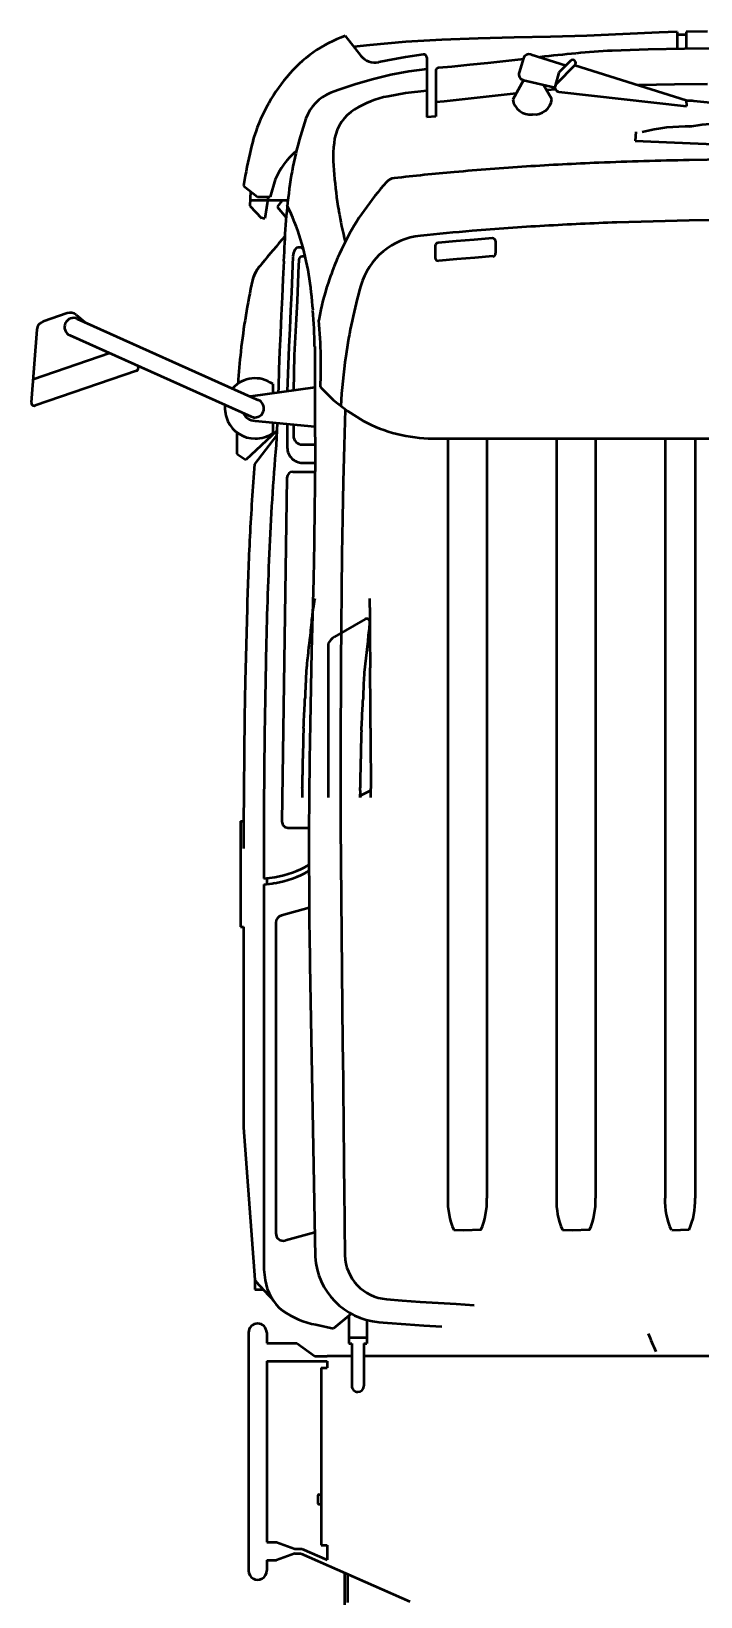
# Model space of a CAD drawing. Header units: millimetres. Extents: x 6561 to 120951, y 30990 to 83596.
# Drawn here: x 35008 to 35562, y 40950 to 42248 of the extents above; entities that cross this region are included whole.
import ezdxf

# ---------------------------------------------------------------- set-up
doc = ezdxf.new("R2010")
doc.units = ezdxf.units.MM
doc.layers.add('Diagramm-AM_2', color=152, linetype='Continuous', lineweight=50)
doc.layers.add('Gebäude-AM_0', color=7, linetype='Continuous', lineweight=50)

# ---------------------------------------------------------------- blocks, each defined once
blk = doc.blocks.new('Kipper DS')
at = {"layer": 'Diagramm-AM_2', "ltscale": 0.3}
for p, q in [((-167930.9, -2735516.8), (-167904.1, -2734866.5)), ((-167437.4, -2735852.4), (-167437.4, -2734917.5)), ((-167997, -2735419.7), (-167973.3, -2735174.3)), ((-165917.4, -2735966.5), (-165917.4, -2735180.6)), ((-167800.2, -2735337.5), (-167798.9, -2735427.4)), ((-168084.2, -2735375.2), (-168083.3, -2735435.2)), ((-167899.9, -2735367.4), (-167898.9, -2735427.4)), ((-168112.4, -2735397.4), (-168111.8, -2735432.4)), ((-168024.9, -2735397.4), (-168024.3, -2735451.6)), ((-168111.8, -2735432.4), (-168083.4, -2735432.4)), ((-168107, -2735447.4), (-168107, -2735432.4)), ((-168083.3, -2735435.2), (-168082.5, -2735495.2)), ((-168056.6, -2735616.8), (-167998.4, -2735432.3)), ((-168012.4, -2735643.2), (-167988.4, -2735432.2)), ((-167998.4, -2735432.3), (-167988.4, -2735432.2)), ((-167997.2, -2735424.9), (-167997.1, -2735432.3)), ((-167798.9, -2735427.4), (-167797.5, -2735487.4)), ((-167437.4, -2735417.5), (-166178.4, -2735417.5)), ((-166125.2, -2735456.3), (-166126.4, -2735427.3)), ((-168111.5, -2735447.4), (-168110.7, -2735477.3)), ((-168111.5, -2735447.4), (-168083.2, -2735447.4)), ((-168024.3, -2735451.6), (-168023.4, -2735511.6)), ((-168110.7, -2735477.3), (-168108, -2735537.3)), ((-167797.5, -2735487.4), (-167795.7, -2735547.4)), ((-167437.4, -2735467.5), (-166178.4, -2735467.5)), ((-168082.5, -2735495.2), (-168080.3, -2735555.2)), ((-167945.9, -2735516.1), (-167930.9, -2735516.8)), ((-168108, -2735537.3), (-168104.9, -2735597.2)), ((-167437.4, -2735582.5), (-166178.4, -2735582.5)), ((-166125.2, -2735621.3), (-166126.4, -2735592.3)), ((-168104.9, -2735597.2), (-168103.1, -2735657.2)), ((-168056.6, -2735616.8), (-168025.1, -2735647.7)), ((-168074.2, -2735689.5), (-168055.9, -2735631.5)), ((-168063.6, -2735624), (-168044, -2735643.2)), ((-168044, -2735643.2), (-168022, -2735649.6)), ((-166125.9, -2735637.5), (-166125.2, -2735621.3)), ((-168103.1, -2735657.2), (-168102.1, -2735717.2)), ((-168031.7, -2735702.2), (-168019.1, -2735649.8)), ((-168023.6, -2735668.7), (-168000.2, -2735654.9)), ((-168016.1, -2735648.9), (-168014.7, -2735663.4)), ((-167437.4, -2735647.5), (-166178.4, -2735647.5)), ((-168102.1, -2735717.2), (-168100.6, -2735777.1)), ((-168067.7, -2735702.1), (-168044.4, -2735709.4)), ((-168066.5, -2735701.5), (-168063, -2735731.3)), ((-168031.6, -2735701.8), (-167999.6, -2735719.9)), ((-168009.5, -2735714.3), (-168006.1, -2735744.2)), ((-168063, -2735731.3), (-168059.7, -2735761.2)), ((-168006.1, -2735744.2), (-168002.6, -2735773.9)), ((-167764.5, -2735748.2), (-167744.5, -2735748.2)), ((-168059.7, -2735761.2), (-168056.7, -2735791)), ((-168002.6, -2735773.9), (-167999.2, -2735803.8)), ((-167769.5, -2735753.6), (-167767.1, -2735783.5)), ((-167739.6, -2735752.8), (-167737.2, -2735782.7)), ((-167437.4, -2735762.5), (-166178.4, -2735762.5)), ((-166125.2, -2735801.3), (-166126.4, -2735772.3)), ((-168100.6, -2735777.1), (-168098.4, -2735837.1)), ((-168056.7, -2735791), (-168053.8, -2735820.9)), ((-167767.1, -2735783.5), (-167764.6, -2735813.4)), ((-167737.2, -2735782.7), (-167734.7, -2735812.6)), ((-166125.9, -2735817.5), (-166125.2, -2735801.3)), ((-166003.1, -2735813.4), (-166001.4, -2735783.5)), ((-168053.8, -2735820.9), (-168051.8, -2735842.8)), ((-167999.2, -2735803.8), (-167996.1, -2735833.6)), ((-167764.6, -2735813.4), (-167762.1, -2735843.3)), ((-167734.7, -2735812.6), (-167732.1, -2735842.5)), ((-167437.4, -2735827.5), (-166178.4, -2735827.5)), ((-166004.9, -2735843.4), (-166003.1, -2735813.4)), ((-168098.4, -2735837.1), (-168094.9, -2735897)), ((-168046.8, -2735847.4), (-167971.1, -2735847.4)), ((-167996.1, -2735833.6), (-167994.8, -2735847.4)), ((-167971.1, -2735847.4), (-167970, -2735862.4)), ((-167757.1, -2735848.2), (-167737.1, -2735848.2)), ((-166006.9, -2735873.3), (-166004.9, -2735843.4)), ((-165967.5, -2735867.3), (-165965.6, -2735837.4)), ((-168074.3, -2735868), (-168069.9, -2735897.6)), ((-168069.3, -2735862.4), (-167970, -2735862.4)), ((-168049.9, -2735862.4), (-168045.8, -2735892.1)), ((-168014.1, -2735862.4), (-168009.9, -2735897.4)), ((-166009, -2735903.2), (-166006.9, -2735873.3)), ((-165969.7, -2735897.2), (-165967.5, -2735867.3)), ((-168094.9, -2735897), (-168089.7, -2735956.8)), ((-168069.9, -2735897.6), (-168064.2, -2735927.1)), ((-168045.8, -2735892.1), (-168040.3, -2735921.6)), ((-168009.9, -2735897.4), (-168004.7, -2735926.5)), ((-166011, -2735929), (-166009, -2735903.2)), ((-165972, -2735927.1), (-165969.7, -2735897.2)), ((-165589.4, -2736071), (-165510, -2735890.5)), ((-168064.2, -2735927.1), (-168061.1, -2735941.8)), ((-168040.3, -2735921.6), (-168033.4, -2735950.8)), ((-165973.2, -2735941.8), (-165972, -2735927.1)), ((-168089.7, -2735956.8), (-168086.7, -2735983.1)), ((-168033.4, -2735950.8), (-168025.1, -2735979.6)), ((-167157.4, -2735956.5), (-167172.4, -2735956.4)), ((-166842.4, -2735954.9), (-166857.4, -2735955)), ((-166854.4, -2735955), (-166846.6, -2735970.3)), ((-168104.9, -2735997.4), (-168072, -2735971.6)), ((-168025.1, -2735979.6), (-168015.5, -2736008)), ((-167482.7, -2735993.1), (-167466.9, -2735967.6)), ((-167138.2, -2735964.3), (-167108.9, -2736015)), ((-167097, -2735960.6), (-167049.5, -2735965.8)), ((-166854.2, -2735972.6), (-166842.7, -2735973)), ((-165976.5, -2735961.5), (-165947.4, -2735961.5)), ((-165947.4, -2735961.5), (-165937.4, -2735961.5)), ((-165947.4, -2735991.5), (-165947.4, -2735961.5)), ((-165937.4, -2735966.5), (-165937.4, -2735961.5)), ((-165937.4, -2735966.5), (-165867.4, -2735966.5)), ((-168015.5, -2736008), (-168010.3, -2736021.7)), ((-167501.3, -2736016.6), (-167482.7, -2735993.1)), ((-167485.7, -2735997.3), (-167425.8, -2735999.4)), ((-167425.8, -2735999.4), (-167365.8, -2736000.9)), ((-167365.8, -2736000.9), (-167305.8, -2736002)), ((-167305.8, -2736002), (-167245.8, -2736002.9)), ((-167245.8, -2736002.9), (-167185.8, -2736003.7)), ((-167185.8, -2736003.7), (-167125.8, -2736004.3)), ((-167125.8, -2736004.3), (-167065.8, -2736004.7)), ((-167065.8, -2736004.7), (-166915.8, -2736005.3)), ((-166915.8, -2736005.3), (-166795.8, -2736005)), ((-166795.8, -2736005), (-166675.8, -2736004.2)), ((-166675.8, -2736004.2), (-166555.8, -2736002.9)), ((-166555.8, -2736002.9), (-166435.8, -2736001.7)), ((-166435.8, -2736001.7), (-166405.8, -2736001.3)), ((-166405.8, -2736001.3), (-166375.8, -2736001)), ((-166375.8, -2736001), (-166345.8, -2736000.7)), ((-166345.8, -2736000.7), (-166315.8, -2736000.4)), ((-166315.8, -2736000.4), (-166285.8, -2736000.1)), ((-166285.8, -2736000.1), (-166255.8, -2735999.8)), ((-166255.8, -2735999.8), (-166225.8, -2735999.5)), ((-166225.8, -2735999.5), (-166195.8, -2735999.1)), ((-166195.8, -2735999.1), (-166135.8, -2735998.5)), ((-166135.8, -2735998.5), (-166083.9, -2735998)), ((-165986.9, -2735987.5), (-165962.4, -2736016.7)), ((-165983.5, -2735991.5), (-165947.4, -2735991.5)), ((-165947.4, -2735991.5), (-165937.4, -2735991.5)), ((-165937.4, -2735986.5), (-165867.4, -2735986.5)), ((-165937.4, -2735991.5), (-165937.4, -2735986.5)), ((-165917.4, -2736027.5), (-165917.4, -2735986.5)), ((-165557.5, -2735998.5), (-164748.3, -2735998.6)), ((-165555.3, -2735993.5), (-165508.4, -2735993.5)), ((-167522.4, -2736037.9), (-167501.3, -2736016.6)), ((-167097.6, -2736025.5), (-166842.4, -2736025.5)), ((-165969, -2736046), (-165962.4, -2736016.7)), ((-165917.4, -2736027.5), (-165916.4, -2736027.5)), ((-165916.4, -2736047.5), (-165916.4, -2736027.5)), ((-165908.4, -2736027.5), (-165897.4, -2736027.5)), ((-165908.4, -2736127.5), (-165908.4, -2736027.5)), ((-165897.4, -2736037.5), (-165897.4, -2736027.5)), ((-165603.4, -2736037.5), (-165603.4, -2736027.5)), ((-165603.4, -2736027.5), (-165579, -2736027.5)), ((-165597.4, -2736069.4), (-165579, -2736027.5)), ((-167651.6, -2736037.7), (-167633.7, -2736041.1)), ((-167590.1, -2736048), (-167530.1, -2736047.5)), ((-167530.1, -2736047.5), (-167470.1, -2736047.5)), ((-167523.4, -2736038.6), (-167522.4, -2736037.9)), ((-167522.4, -2736047.5), (-167507.2, -2736154.2)), ((-167470.1, -2736047.5), (-167410.1, -2736047.4)), ((-167466.9, -2736146.6), (-167457.4, -2736047.5)), ((-167427.4, -2736068.3), (-167427.4, -2736047.4)), ((-167410.1, -2736047.4), (-167354.8, -2736048)), ((-167397.4, -2736068.3), (-167397.4, -2736047.5)), ((-167382.4, -2736084), (-167382.4, -2736047.7)), ((-167354.8, -2736048), (-167324.8, -2736048.4)), ((-167324.8, -2736048.4), (-167264.8, -2736049.1)), ((-167264.8, -2736049.1), (-167204.9, -2736049.9)), ((-167204.9, -2736049.9), (-167144.9, -2736051.6)), ((-167144.9, -2736051.6), (-167084.9, -2736053.1)), ((-167084.9, -2736053.1), (-167024.9, -2736054.5)), ((-167024.9, -2736054.5), (-166964.9, -2736055.6)), ((-166964.9, -2736055.6), (-166904.9, -2736056.5)), ((-166904.9, -2736056.5), (-166844.9, -2736057.1)), ((-166844.9, -2736057.1), (-166784.9, -2736057.5)), ((-166792.4, -2736092.2), (-166792.4, -2736057.4)), ((-166784.9, -2736057.5), (-166754.9, -2736057.5)), ((-166758.2, -2736057.5), (-166728.2, -2736057.5)), ((-166728.2, -2736057.5), (-166698.2, -2736057.3)), ((-166698.2, -2736057.3), (-166668.2, -2736057.1)), ((-166668.2, -2736057.1), (-166638.2, -2736056.9)), ((-166659.5, -2736057.1), (-166647.2, -2736103.1)), ((-166638.2, -2736056.9), (-166608.2, -2736056.5)), ((-166608.2, -2736056.5), (-166578.2, -2736056)), ((-166578.2, -2736056), (-166565.3, -2736055.8)), ((-166565.3, -2736055.8), (-166081.2, -2736047.1)), ((-166121.4, -2736047.9), (-166108.3, -2736096.6)), ((-165938.4, -2736077.5), (-165916.4, -2736047.5)), ((-165897.4, -2736037.5), (-165603.4, -2736037.5)), ((-165687.4, -2736040.8), (-165687.4, -2736037.5)), ((-165685.4, -2736042.8), (-165679.4, -2736042.8)), ((-165679.4, -2736042.8), (-165673.4, -2736042.8)), ((-165671.4, -2736040.8), (-165671.4, -2736038.8)), ((-167739.5, -2736084), (-167709.6, -2736085.2)), ((-167731.6, -2736074.1), (-167725.4, -2736074.6)), ((-167725.4, -2736074.6), (-167695.4, -2736075.8)), ((-167709.6, -2736085.2), (-167679.6, -2736086.5)), ((-167695.4, -2736075.8), (-167665.5, -2736077.1)), ((-167679.6, -2736086.5), (-167649.6, -2736087.9)), ((-167665.5, -2736077.1), (-167635.5, -2736078.6)), ((-167649.6, -2736087.9), (-167619.7, -2736089.4)), ((-167635.5, -2736078.6), (-167605.5, -2736080.2)), ((-167605.5, -2736080.2), (-167575.6, -2736081.7)), ((-167575.6, -2736081.7), (-167545.6, -2736082.8)), ((-167545.6, -2736082.8), (-167517.3, -2736083.3)), ((-167460.8, -2736083.3), (-167442.4, -2736083.3)), ((-166857.4, -2736068.5), (-166842.4, -2736068.5)), ((-165938.4, -2736127.5), (-165938.4, -2736077.5)), ((-165608.4, -2736111), (-165597.4, -2736081)), ((-165597.4, -2736081), (-165597.4, -2736069.4)), ((-165589.4, -2736081), (-165589.4, -2736071)), ((-165589.4, -2736081), (-165578.4, -2736111)), ((-167866.6, -2736113.4), (-167838.1, -2736121.6)), ((-167832.4, -2736154.5), (-167832.4, -2736092.5)), ((-167831.8, -2736102), (-167821.8, -2736110)), ((-167821.8, -2736110), (-167804, -2736095.3)), ((-167731.7, -2736099.3), (-167701.7, -2736100.5)), ((-167701.7, -2736100.5), (-167671.8, -2736101.8)), ((-167671.8, -2736101.8), (-167641.8, -2736103.3)), ((-167641.8, -2736103.3), (-167611.8, -2736104.8)), ((-167619.7, -2736089.4), (-167589.7, -2736091)), ((-167611.8, -2736104.8), (-167581.9, -2736106.4)), ((-167589.7, -2736091), (-167529.7, -2736093.1)), ((-167581.9, -2736106.4), (-167551.9, -2736107.6)), ((-167551.9, -2736107.6), (-167521.9, -2736108.2)), ((-167529.7, -2736093.1), (-167515.9, -2736093.3)), ((-167521.9, -2736108.2), (-167513.7, -2736108.3)), ((-167463.4, -2736110.4), (-167426.3, -2736112)), ((-167461.8, -2736093.3), (-167422.4, -2736093.3)), ((-167449.7, -2736111), (-167402.4, -2736162.1)), ((-167442.4, -2736111.3), (-167395.3, -2736147.8)), ((-167372.6, -2736094), (-166802.6, -2736102.2)), ((-166635.1, -2736112.4), (-166119.4, -2736112.4)), ((-165608.4, -2736127.5), (-165608.4, -2736111)), ((-165578.4, -2736127.5), (-165578.4, -2736111)), ((-167838.1, -2736142.5), (-167838.1, -2736121.6)), ((-167837.4, -2736125), (-167802.4, -2736130.4)), ((-167823.5, -2736155.5), (-167803, -2736136.3)), ((-167803.7, -2736136.4), (-167802.4, -2736130.4)), ((-167803.7, -2736136.4), (-167803, -2736136.3)), ((-167528, -2736117.5), (-167512.4, -2736117.5)), ((-167464.1, -2736117.5), (-167446.8, -2736117.5)), ((-167066.8, -2736128.9), (-167006.8, -2736130)), ((-167006.8, -2736130), (-166946.8, -2736131.1)), ((-166946.8, -2736131.1), (-166886.8, -2736131.9)), ((-166886.8, -2736131.9), (-166826.8, -2736132.4)), ((-166826.8, -2736132.4), (-166796.8, -2736132.5)), ((-166796.8, -2736132.5), (-166758.2, -2736132.5)), ((-166758.2, -2736132.5), (-166708.5, -2736132.4)), ((-166708.9, -2736127.4), (-166698.9, -2736127.3)), ((-166698.5, -2736132.4), (-166078.2, -2736132.4)), ((-166027, -2736147.1), (-166027, -2736133.4)), ((-165955.6, -2736127.5), (-165938.4, -2736127.5)), ((-165908.4, -2736127.5), (-165608.4, -2736127.5)), ((-165578.4, -2736127.5), (-165561.2, -2736127.5)), ((-167872.9, -2736163), (-167856.1, -2736165.7)), ((-167856.1, -2736165.7), (-167838.1, -2736142.5)), ((-167847.1, -2736154.1), (-167823.5, -2736155.5)), ((-167636.1, -2736441.3), (-167506.9, -2736153.6)), ((-167608.8, -2736453.6), (-167473.8, -2736153.1)), ((-167506.9, -2736153.6), (-167501.2, -2736140.8)), ((-167412.4, -2736177.1), (-167402.4, -2736162.1)), ((-167155.6, -2736160.1), (-167095.6, -2736161.6)), ((-167095.6, -2736161.6), (-167035.6, -2736162.9)), ((-167035.6, -2736162.9), (-166975.6, -2736164)), ((-166975.6, -2736164), (-166915.6, -2736164.9)), ((-166915.6, -2736164.9), (-166855.6, -2736165.6)), ((-166855.6, -2736165.6), (-166795.6, -2736165.9)), ((-166295.4, -2736165.9), (-166043.1, -2736147.1)), ((-166043.1, -2736147.1), (-166027, -2736147.1)), ((-165955.6, -2736157.5), (-165561.2, -2736157.5)), ((-167447.8, -2736177.2), (-167412.4, -2736177.1)), ((-166803.2, -2736170.9), (-166803.2, -2736165.8)), ((-166803.2, -2736170.9), (-166628.2, -2736170.9)), ((-166795.6, -2736165.9), (-166758.2, -2736165.9)), ((-166628.2, -2736165.9), (-166295.4, -2736165.9)), ((-166628.2, -2736170.9), (-166628.2, -2736165.9)), ((-167549.7, -2736343.3), (-167492.3, -2736510.9)), ((-167579, -2736387.4), (-167535.4, -2736514.6)), ((-167642.6, -2736443.4), (-167630.7, -2736429.4)), ((-167645.3, -2736457.9), (-167631.5, -2736498.1)), ((-167618.5, -2736508.2), (-167497.4, -2736517.5))]:
    blk.add_line(p, q, dxfattribs=at)
for centre, radius, start, end in [((-167659.6, -2735369.4), 300, 180.4985, 191.0625), ((-167947.2, -2735424.5), 50, 174.4985, 180.4985), ((-167654.7, -2735431.5), 300, 178.5185, 194.2796), ((-161143.5, -2735305.5), 6756.5, 181.03428, 182.3063), ((-166175, -2735542.5), 125, 66.8688, 91.5817), ((-166175, -2735342.6), 125, 268.4153, 293.1281), ((-166186.2, -2734926.5), 614.5, 292.1892, 295.197), ((-166498.1, -2735469.9), 1584.5, 183.0845, 185.2542), ((-162423.8, -2735357.3), 5375.2, 182.0268, 183.3059), ((-162741.5, -2735368.1), 5157.3, 182.3256, 183.6588), ((-166175, -2735707.5), 125, 66.8688, 91.5817), ((-165532.5, -2735378.3), 2554.4, 185.3174, 186.6632), ((-168060.1, -2735620.4), 5, 45.4985, 225.4985), ((-168019.9, -2735642.4), 7.5, 225.4985, 353.4985), ((-166175, -2735522.6), 125, 268.4153, 293.1281), ((-168003.7, -2735683.6), 29, 353.0676, 83.0664), ((-163018.6, -2735390.9), 4779.5, 183.315, 184.7535), ((-168064.7, -2735692.5), 10, 162.4985, 252.4985), ((-168003.6, -2735691.1), 29, 277.9305, 7.9292), ((-163182.6, -2735395.6), 4715.3, 183.6669, 185.125), ((-168041.4, -2735699.9), 10, 252.4985, 346.4985), ((-167764.5, -2735753.2), 5, 89.9985, 184.4725), ((-167744.5, -2735753.2), 5, 4.4679, 89.9985), ((-166175, -2735887.5), 125, 66.8688, 91.5817), ((-163163.8, -2735402.5), 4633.8, 184.7588, 185.822), ((-163271.1, -2735403.2), 4626.5, 185.129, 186.3675), ((-166175, -2735702.6), 125, 268.4153, 293.1281), ((-168046.8, -2735842.4), 5, 185.51, 269.9985), ((-167757.1, -2735843.2), 5, 184.9922, 269.9985), ((-167737.1, -2735843.2), 5, 269.9985, 4.9874), ((-167709.6, -2735846.3), 272.3, 346.091, 358.7176), ((-168069.3, -2735867.4), 5, 89.9985, 186.8546), ((-167659.3, -2735860.9), 115, 185.8223, 253.985), ((-167843.1, -2735895.6), 164.5, 190.8169, 211.7127), ((-167849.2, -2735914.1), 20, 186.3674, 228.0528), ((-167542.1, -2735573), 478.9, 228.0068, 235.1844), ((-167680.3, -2735853.1), 242.2, 331.7733, 345.9689), ((-166085.8, -2735923), 75, 271.4148, 355.4355), ((-168090.5, -2735948), 30, 307.9985, 12.0026), ((-167137.6, -2732168.8), 3787.8, 269.7005, 270.3055), ((-167133.9, -2735961.8), 5, 83.4948, 209.993), ((-167054.5, -2735260.2), 701, 263.546, 264.1584), ((-166637.8, -2731318.4), 4664.8, 263.9946, 264.3514), ((-167218, -2720133.2), 15823.7, 270.36427, 270.58153), ((-166960.2, -2747031.9), 11076.3, 90.28588, 90.50314), ((-166872.8, -2767614.8), 31659.4, 90.15313, 90.25809), ((-167038.2, -2709754.5), 26201.1, 270.17659, 270.28156), ((-167107.3, -2697832), 38123.8, 270.29745, 270.3756), ((-166087.8, -2735932.3), 115, 273.257, 355.2585), ((-167919.7, -2735941.2), 75.4, 212.8631, 258.499), ((-167555.3, -2735591.7), 456.1, 235.2055, 242.7433), ((-167448.3, -2735126.1), 879.5, 253.9807, 257.8895), ((-167009.4, -2735469.3), 498.1, 265.3845, 267.2998), ((-166828.6, -2731299.7), 4671.6, 267.4936, 267.8566), ((-167072.2, -2737588), 1621.4, 87.1423, 87.5658), ((-167196.6, -2740342.3), 4378.5, 86.8174, 87.314), ((-166916.2, -2735060), 911.4, 267.6572, 268.8973), ((-166887.4, -2733273.5), 2698.1, 269.0149, 269.5934), ((-166928.7, -2738557.9), 2586.5, 88.9059, 89.5091), ((-166915, -2737767.4), 1795.9, 88.0577, 88.8596), ((-166842.1, -2735968.1), 5, 206.9985, 263.3011), ((-165867.4, -2735976.5), 10, 359.9985, 89.9985), ((-165867.4, -2735976.5), 10, 269.9985, 359.9985), ((-167898.2, -2735923.9), 219.4, 199.5583, 215.2251), ((-167928.2, -2735341.1), 676.6, 274.5111, 279.5916), ((-167929.2, -2735335.7), 682.1, 279.5979, 284.0489), ((-167555.1, -2735590.9), 456.8, 242.768, 250.293), ((-167449.2, -2735130.2), 875.3, 257.8929, 261.8202), ((-167447.9, -2735119.9), 885.7, 261.826, 267.1935), ((-167945.1, -2735996.2), 70, 201.3516, 251.016), ((-167902.6, -2735793.9), 223.4, 261.7256, 277.1008), ((-167547, -2735567.9), 481.3, 250.3136, 257.4567), ((-167086.4, -2736002), 26, 209.993, 244.4263), ((-167887.8, -2735915), 233, 215.5567, 230.3086), ((-167634.7, -2736509.4), 457.8, 99.4115, 106.9207), ((-167603.7, -2736697.5), 648.4, 94.0973, 99.3989), ((-167569.4, -2737174.2), 1126.3, 91.0513, 94.1034), ((-167561.5, -2736800.7), 763, 90.9224, 95.4279), ((-167561.6, -2736801.7), 764.1, 87.1383, 90.9179), ((-167117.5, -2735773.9), 279.4, 258.6634, 260.2613), ((-167115.6, -2735762.5), 291, 260.2651, 261.728), ((-167093.3, -2735605.4), 449.6, 261.8054, 263.8524), ((-159960.4, -2666255.6), 70165.4, 264.125799, 264.153759), ((-158585.5, -2662792.7), 73757.3, 263.365235, 263.39182), ((-167008.3, -2735472.4), 591.1, 263.6711, 265.2298), ((-167009.9, -2735476.6), 586.8, 265.3588, 267.2149), ((-166889.6, -2736145.6), 181.6, 10.0896, 29.0236), ((-166879.6, -2736145.6), 181.6, 10.1006, 29.0336), ((-166105.4, -2736021.1), 138.7, 324.9221, 349.695), ((-165685.4, -2736040.8), 2, 179.9985, 269.9985), ((-165673.4, -2736040.8), 2, 269.9985, 359.9985), ((-165669.4, -2736038.8), 2, 139.4569, 179.9985), ((-167771.8, -2735492.7), 602.5, 251.0067, 256.7124), ((-167817, -2735996.3), 127.2, 220.0171, 247.0483), ((-167763.4, -2735454.8), 641.4, 256.7662, 262.1263), ((-167656.3, -2736436.7), 381.9, 107.0084, 116.0097), ((-167745.4, -2736073.5), 8.9, 129.06, 232.0079), ((-167736.2, -2736052.6), 31.6, 242.2847, 263.8913), ((-167733, -2736067.9), 6.33, 133.153, 282.444), ((-167442.4, -2736068.3), 15, 269.9985, 359.9985), ((-167422.4, -2736068.3), 25, 269.9985, 359.9985), ((-167372.4, -2736084), 10, 179.9985, 269.1732), ((-166850.6, -2731854.1), 4212.8, 267.4447, 267.8671), ((-167077.1, -2737693.2), 1630.7, 87.1289, 87.5513), ((-167201.2, -2740458.6), 4398.9, 86.8238, 87.3193), ((-166916.9, -2735081.1), 986.2, 267.6427, 268.8626), ((-166887.4, -2733290.6), 2777, 268.9877, 269.5863), ((-166928.6, -2738557), 2489.6, 88.9131, 89.5117), ((-166915.2, -2737772.6), 1705.1, 88.0596, 88.8661), ((-167848.3, -2735868.8), 293.8, 230.123, 241.8237), ((-167733.1, -2735226.5), 871.6, 262.2035, 266.1476), ((-167652.5, -2734019.7), 2081.2, 266.1665, 267.8183), ((-165113, -2732993.9), 4087.2, 229.4041, 230.2452), ((-167040.5, -2731471.3), 4656.7, 265.2478, 267.4625), ((-166802.4, -2736092.2), 10, 269.1732, 359.9985), ((-166891.6, -2736145.6), 183.6, 4.1371, 9.9889), ((-166881.6, -2736145.6), 183.5, 4.1583, 9.9997), ((-166635.1, -2736099.9), 12.5, 194.9985, 269.9985), ((-166120.4, -2736099.9), 12.5, 269.9985, 14.9985), ((-166055.4, -2736049.3), 81.8, 278.8291, 320.8727), ((-167856.6, -2735883.5), 277, 241.9087, 254.3216), ((-167683, -2736088.8), 64.4, 227.1506, 254.5022), ((-167487.4, -2736146.7), 50, 144.3131, 228.4421), ((-167487.5, -2736147), 15, 359.9985, 155.8184), ((-167487.4, -2736146.7), 50, 359.9985, 35.6838), ((-166932.8, -2728751.2), 7378.9, 267.56165, 268.95931), ((-166071.4, -2735964.1), 168.4, 267.6732, 279.7662), ((-166228.8, -2735911.4), 300, 308.2371, 316.3612), ((-165955.6, -2736142.5), 15, 89.9985, 269.9985), ((-165561.2, -2736142.5), 15, 269.9985, 89.9985), ((-167781.1, -2735606.3), 564.2, 254.5446, 260.6376), ((-167689.4, -2736102.1), 50, 230.3443, 257.5968), ((-167458.6, -2735052.7), 1124.5, 257.5945, 260.6515), ((-167459.3, -2735056.7), 1120.4, 260.6532, 263.7215), ((-167487.5, -2736147), 20.5, 292.8336, 325.2733), ((-167487.5, -2736147), 15, 335.8184, 359.9985), ((-167487.5, -2736147), 20.5, 325.2733, 359.9985), ((-167487.4, -2736146.7), 50, 295.5717, 359.9985), ((-167041.8, -2731520.1), 4641.2, 265.6322, 267.1136), ((-166999.4, -2730626.6), 5535.7, 267.1416, 268.3837), ((-167458.8, -2735051.7), 1125.5, 263.7229, 266.4421), ((-167487.5, -2736147), 49.7, 263.3718, 295.8114), ((-167554.5, -2736345), 5, 18.9231, 155.8184), ((-167631.1, -2736453), 15, 139.8425, 198.9231), ((-167622.4, -2736447.5), 15, 155.8184, 335.8184), ((-167617.3, -2736493.2), 15, 198.9231, 265.5998), ((-167497, -2736512.5), 5, 265.5998, 18.9231)]:
    blk.add_arc(centre, radius, start, end, dxfattribs=at)

msp = doc.modelspace()

# ---------------------------------------------------------------- block references
at = {"layer": 'Gebäude-AM_0', "xscale": 0.5, "yscale": 0.5, "zscale": 0.5, "rotation": 270}
msp.add_blockref('Kipper DS', (1403266.5, -41808.7), dxfattribs=at)

doc.saveas('drawing.dxf')
